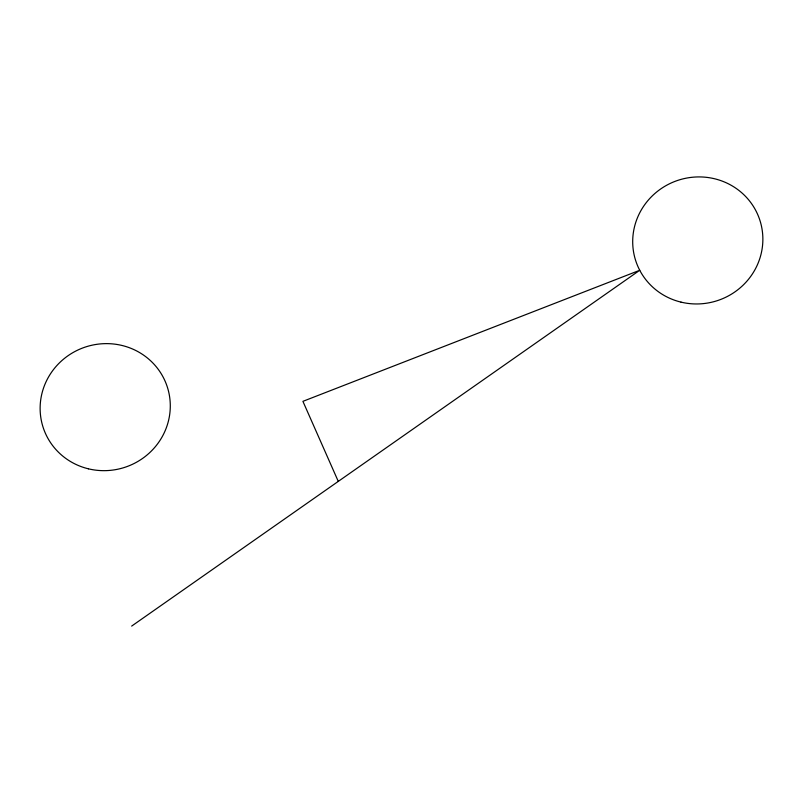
<?xml version="1.0" encoding="UTF-8"?>
<svg xmlns="http://www.w3.org/2000/svg" width="803" height="803" viewBox="0 0 803 803"><rect width="100%" height="100%" fill="white"/><g stroke="black" fill="none" stroke-linecap="round" stroke-linejoin="round"><path stroke-width="1.2" d="M131.662 626.089L639.75 270.27L302.912 401.339L338.274 481.399M88.43 468.822A65.294 63.296 -19.3 0 0 168.058 389.465A65.294 63.296 -19.3 0 0 59.151 363.147A65.294 63.296 -19.3 0 0 88.43 468.822M680.994 302.119A65.294 63.296 -19.3 0 0 760.632 222.752A65.294 63.296 -19.3 0 0 651.725 196.444A65.294 63.296 -19.3 0 0 680.994 302.119"/></g></svg>
